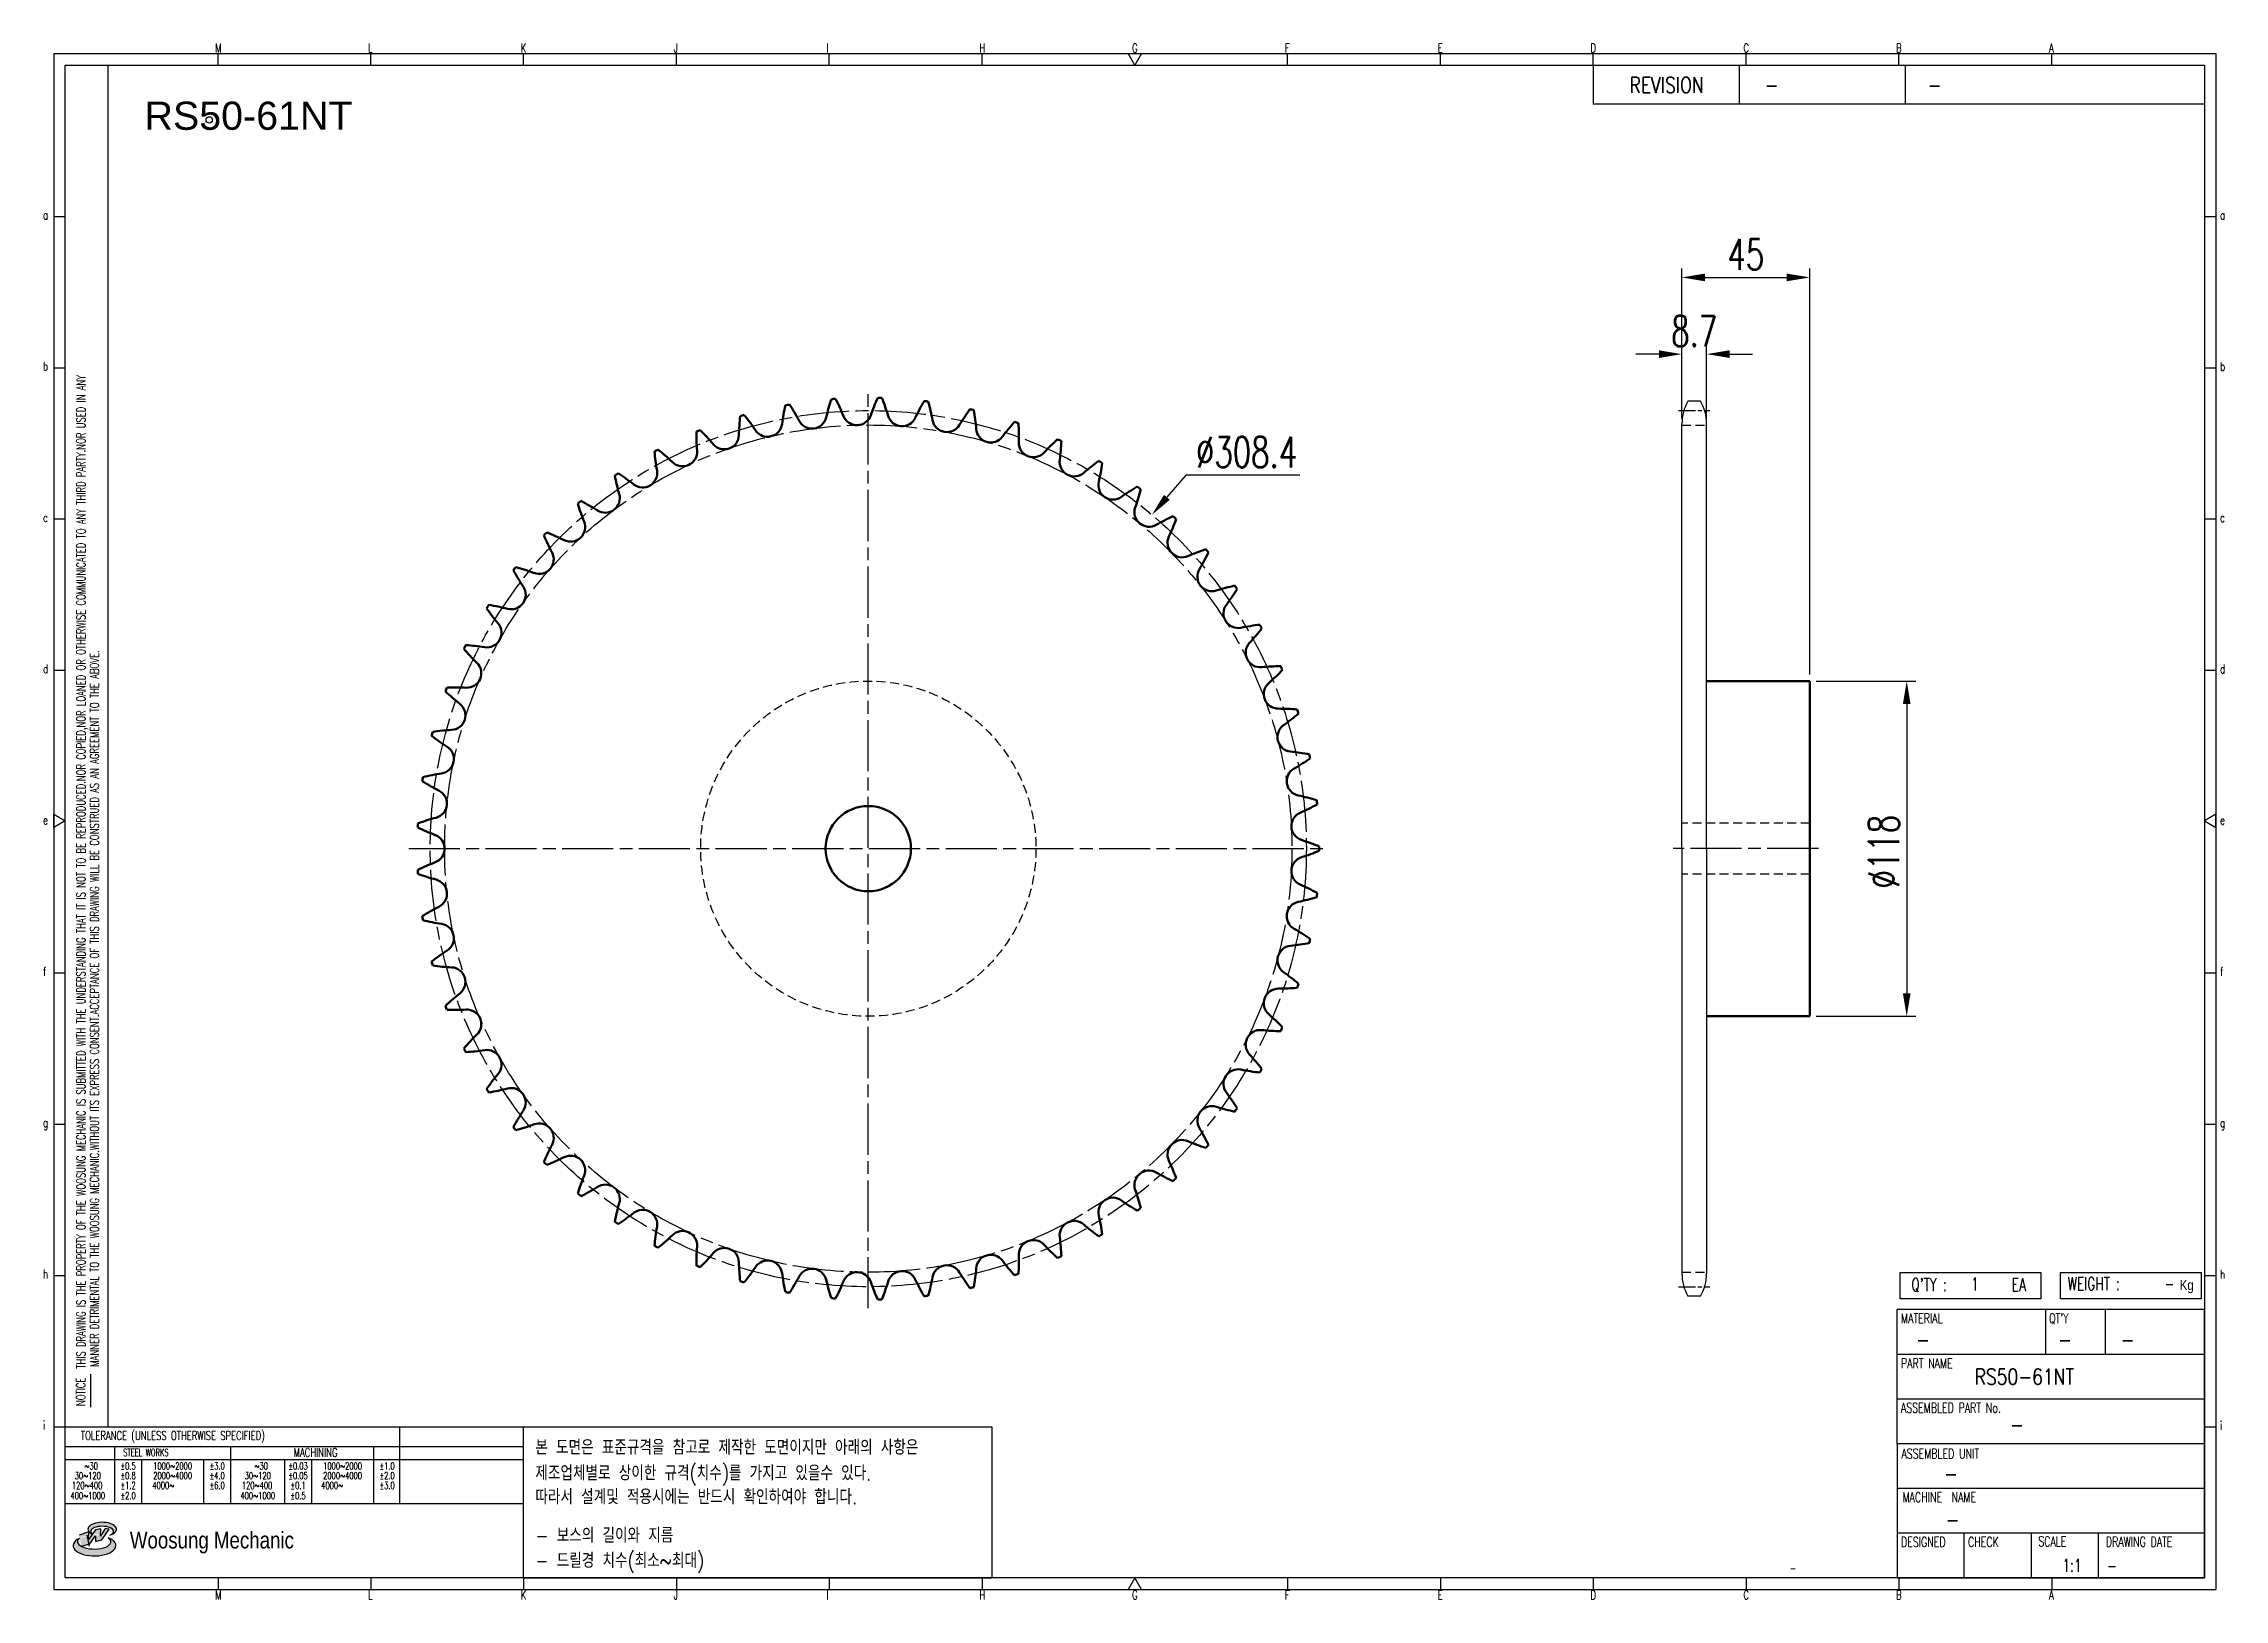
# Model space of a CAD drawing. Header units: millimetres. Extents: x 8306 to 9073, y 4748 to 5296.
import ezdxf
from ezdxf.enums import TextEntityAlignment as Align

# ---------------------------------------------------------------- set-up
doc = ezdxf.new("R2010")
doc.units = ezdxf.units.MM
for name, pattern in [('AM_ISO08W050', [18, 12, -1.5, 3, -1.5]), ('AM_ISO08W050x2', [9, 6, -0.75, 1.5, -0.75]), ('HIDDEN', [9.525, 6.35, -3.175])]:
    doc.linetypes.add(name, pattern=pattern)
for name, color, linetype, lineweight in [('20', 7, 'Continuous', 50), ('22', 30, 'AM_ISO08W050', 25), ('23', 40, 'AM_ISO08W050', 25), ('VIS', 7, 'Continuous', 50)]:
    doc.layers.add(name, color=color, linetype=linetype, lineweight=lineweight)
for name, color, linetype in [('HL', 2, 'HIDDEN'), ('S-DIM', 7, 'Continuous'), ('TITLE', 7, 'Continuous'), ('도면레이아웃', 7, 'Continuous')]:
    doc.layers.add(name, color=color, linetype=linetype)
doc.styles.add('HAN', font='ROMANS.shx', dxfattribs={"width": 0.7, "bigfont": 'whgtxt.shx'})
doc.styles.add('HKD_ST2', font='romans.shx', dxfattribs={"width": 0.7, "height": 4, "bigfont": '@extfont2.shx'})
doc.styles.add('HSG', font='SIMPLEX.shx', dxfattribs={"width": 0.7, "bigfont": 'HSG.shx'})
doc.styles.add('ROMANS', font='romans.shx', dxfattribs={"width": 0.7, "bigfont": 'whgtxt.shx'})
doc.styles.add('SLDTEXTSTYLE4', font='arial.ttf', dxfattribs={"width": 0.8})
doc.styles.get("Standard").update_dxf_attribs({"font": 'arial.ttf'})
doc.dimstyles.new('APP23', dxfattribs={"dimscale": 4.5, "dimtxt": 2.4, "dimasz": 1.8, "dimexe": 0.7, "dimexo": 0.5, "dimgap": 0.6, "dimtad": 1, "dimtoh": 1, "dimdec": 1, "dimrnd": 0.01, "dimzin": 9, "dimdsep": 46, "dimtxsty": 'HSG', "dimcen": 0, "dimclrd": 1, "dimclre": 1, "dimclrt": 256, "dimazin": 2, "dimtp": 1, "dimtm": 1, "dimtfac": 0.5, "dimtdec": 1, "dimtix": 1, "dimtofl": 0, "dimtmove": 0, "dimatfit": 3, "dimfxl": 0, "dimtvp": 1, "dimtolj": 2, "dimlwd": -1, "dimlwe": -1, "dimarcsym": 0})

# ---------------------------------------------------------------- blocks, each defined once
blk = doc.blocks.new('SUYWSHJH')
at = {"layer": '도면레이아웃'}
h = blk.add_hatch(color=10, dxfattribs=at)
h.paths.add_polyline_path([(1.544, 35.177), (1.554, 34.966), (1.779, 35.034), (2.054, 35.422), (1.908, 35.446), (1.728, 35.167), (1.741, 35.439), (1.547, 35.405), (1.292, 35.041), (1.295, 35.33), (0.943, 35.208), (1.03, 34.8), (1.336, 34.885)])
edge = h.paths.add_edge_path()
edge.add_ellipse((1.795, 35.421), major_axis=(-0.53, 0), ratio=0.487785, start_angle=122.36065, end_angle=403.39574)
edge.add_line((1.411, 35.244), (1.419, 35.261))
edge.add_ellipse((1.798, 35.344), major_axis=(-0.423, 0), ratio=0.444396, start_angle=131.58977, end_angle=386.19408, ccw=False)
edge = h.paths.add_edge_path()
edge.add_ellipse((1.512, 34.815), major_axis=(-0.793, 0), ratio=0.480113, start_angle=314.67633, end_angle=590.85213)
edge.add_ellipse((1.501, 34.958), major_axis=(-0.62, 0), ratio=0.43311, start_angle=331.7024, end_angle=574.42495, ccw=False)
for p, q in [((0, 90.118), (80.15, 90.118)), ((0, 90.118), (0, 33.191)), ((6.089, 89.693), (6.089, 90.118)), ((11.753, 89.693), (11.753, 90.118)), ((17.418, 89.693), (17.418, 90.118)), ((23.082, 89.693), (23.082, 90.118)), ((28.746, 89.693), (28.746, 90.118)), ((34.411, 89.693), (34.411, 90.118)), ((45.739, 89.693), (45.739, 90.118)), ((51.404, 89.693), (51.404, 90.118)), ((57.068, 89.693), (57.068, 90.118)), ((62.732, 89.693), (62.732, 90.118)), ((68.397, 89.693), (68.397, 90.118)), ((74.061, 89.693), (74.061, 90.118)), ((80.15, 90.118), (80.15, 33.191)), ((0, 84.085), (0.425, 84.085)), ((79.725, 84.085), (80.15, 84.085)), ((0, 78.478), (0.425, 78.478)), ((79.725, 78.478), (80.15, 78.478)), ((0, 72.87), (0.425, 72.87)), ((79.725, 72.87), (80.15, 72.87)), ((0, 67.262), (0.425, 67.262)), ((79.725, 67.262), (80.15, 67.262)), ((0, 56.047), (0.425, 56.047)), ((79.725, 56.047), (80.15, 56.047)), ((0, 50.439), (0.425, 50.439)), ((79.725, 50.439), (80.15, 50.439)), ((0, 44.832), (0.425, 44.832)), ((79.725, 44.832), (80.15, 44.832)), ((1.377, 39.947), (1.377, 41.174)), ((0, 39.224), (0.425, 39.224)), ((79.725, 39.224), (80.15, 39.224)), ((0, 33.191), (80.15, 33.191)), ((6.089, 33.616), (6.089, 33.191)), ((11.753, 33.616), (11.753, 33.191)), ((17.418, 33.616), (17.418, 33.191)), ((23.082, 33.616), (23.082, 33.191)), ((28.746, 33.616), (28.746, 33.191)), ((34.411, 33.616), (34.411, 33.191)), ((45.739, 33.616), (45.739, 33.191)), ((51.404, 33.616), (51.404, 33.191)), ((57.068, 33.616), (57.068, 33.191)), ((62.732, 33.616), (62.732, 33.191)), ((68.397, 33.616), (68.397, 33.191)), ((74.061, 33.616), (74.061, 33.191))]:
    blk.add_line(p, q)
at = {"color": 2}
for p, q in [((2.017, 39.224), (2.017, 89.693)), ((0.425, 39.224), (17.418, 39.224)), ((12.816, 39.224), (12.816, 36.382)), ((17.418, 33.616), (17.418, 39.224)), ((0.425, 38.487), (17.418, 38.487)), ((0.425, 38.012), (17.418, 38.012)), ((2.257, 38.487), (2.257, 36.382)), ((3.257, 38.012), (3.257, 36.382)), ((5.557, 38.012), (5.557, 36.382)), ((6.557, 38.5), (6.557, 36.382)), ((8.557, 38.012), (8.557, 36.382)), ((9.557, 38.026), (9.557, 36.382)), ((11.857, 38.487), (11.857, 36.382)), ((0.425, 36.382), (17.418, 36.382))]:
    blk.add_line(p, q, dxfattribs=at)
at = {"color": 6, "ltscale": 0.5}
for p, q in [((57.068, 89.693), (57.068, 88.246)), ((62.47, 89.693), (62.47, 88.246)), ((68.635, 89.693), (68.635, 88.246)), ((79.725, 88.246), (57.068, 88.246)), ((68.336, 38.59), (68.336, 43.563)), ((79.725, 43.563), (68.336, 43.563)), ((73.827, 43.563), (73.827, 41.905)), ((76.037, 43.563), (76.037, 41.905)), ((79.725, 38.59), (79.725, 43.563)), ((79.725, 41.905), (68.336, 41.905)), ((79.725, 40.248), (68.336, 40.248)), ((68.336, 38.59), (68.336, 33.616)), ((79.725, 38.59), (68.336, 38.59)), ((79.725, 33.616), (79.725, 38.59)), ((79.725, 36.932), (68.336, 36.932)), ((79.725, 35.274), (68.336, 35.274)), ((70.822, 33.616), (70.822, 35.274)), ((73.309, 33.616), (73.309, 35.274)), ((75.796, 33.616), (75.796, 35.274)), ((68.336, 33.616), (79.725, 33.616))]:
    blk.add_line(p, q, dxfattribs=at)
for points in [[(40.075, 89.693), (39.83, 90.118), (40.32, 90.118)], [(0.425, 89.693), (79.725, 89.693), (79.725, 33.616), (0.425, 33.616)], [(0.425, 61.679), (0, 61.433), (0, 61.924)], [(79.725, 61.679), (80.15, 61.433), (80.15, 61.924)], [(40.075, 33.616), (39.83, 33.191), (40.32, 33.191)]]:
    blk.add_lwpolyline(points, close=True)
at = {"layer": 'TITLE', "color": 20}
for p, q in [((68.449, 43.961), (68.449, 44.936)), ((68.449, 44.936), (73.654, 44.936)), ((73.654, 44.936), (73.654, 43.961)), ((74.39, 43.961), (74.39, 44.936)), ((74.39, 44.936), (79.595, 44.936)), ((79.595, 44.936), (79.595, 43.961)), ((73.654, 43.961), (68.449, 43.961)), ((79.595, 43.961), (74.39, 43.961))]:
    blk.add_line(p, q, dxfattribs=at)
at = {"layer": '도면레이아웃'}
for p, q in [((1.295, 35.33), (0.943, 35.208)), ((1.03, 34.8), (1.336, 34.885)), ((1.224, 35.208), (1.311, 34.8)), ((1.224, 35.208), (1.224, 35.208)), ((1.547, 35.405), (1.292, 35.041)), ((1.292, 35.041), (1.295, 35.33)), ((1.336, 34.885), (1.544, 35.177)), ((1.419, 35.261), (1.411, 35.244)), ((1.544, 35.177), (1.554, 34.966)), ((1.741, 35.439), (1.547, 35.405)), ((1.554, 34.966), (1.779, 35.034)), ((1.908, 35.446), (1.728, 35.167)), ((1.728, 35.167), (1.741, 35.439)), ((1.779, 35.034), (2.054, 35.422)), ((2.054, 35.422), (1.908, 35.446))]:
    blk.add_line(p, q, dxfattribs=at)
for centre, major_axis, ratio, start_param, end_param in [((1.795, 35.421), (-0.53, 0), 0.487785, 2.135596, 7.040584), ((1.512, 34.815), (-0.793, 0), 0.480113, 5.492138, 10.312315), ((1.501, 34.958), (-0.62, 0), 0.43311, 5.789299, 10.025607), ((1.798, 35.344), (-0.423, 0), 0.444396, 2.296675, 6.740358)]:
    blk.add_ellipse(centre, major_axis=major_axis, ratio=ratio, start_param=start_param, end_param=end_param, dxfattribs=at)
at = {"color": 4, "style": 'HKD_ST2', "width": 0.7}
for s, p in [('M', (5.988, 90.164)), ('L', (11.652, 90.164)), ('K', (17.316, 90.164)), ('J', (22.981, 90.164)), ('I', (28.645, 90.164)), ('H', (34.309, 90.164)), ('G', (39.974, 90.164)), ('F', (45.638, 90.164)), ('E', (51.302, 90.164)), ('D', (56.967, 90.164)), ('C', (62.631, 90.164)), ('B', (68.295, 90.164)), ('A', (73.96, 90.164)), ('a', (-0.395, 83.976)), ('a', (80.305, 83.97)), ('b', (-0.395, 78.368)), ('b', (80.305, 78.362)), ('c', (-0.395, 72.76)), ('c', (80.305, 72.754)), ('d', (-0.395, 67.153)), ('d', (80.305, 67.147)), ('e', (-0.395, 61.545)), ('e', (80.305, 61.539)), ('f', (-0.395, 55.937)), ('f', (80.305, 55.931)), ('g', (-0.395, 50.33)), ('g', (80.305, 50.324)), ('h', (-0.395, 44.722)), ('h', (80.305, 44.716)), ('i', (-0.395, 39.114)), ('i', (80.305, 39.108)), ('M', (5.988, 32.824)), ('L', (11.652, 32.824)), ('K', (17.316, 32.824)), ('J', (22.981, 32.824)), ('I', (28.645, 32.824)), ('H', (34.309, 32.824)), ('G', (39.974, 32.824)), ('F', (45.638, 32.824)), ('E', (51.302, 32.824)), ('D', (56.967, 32.824)), ('C', (62.631, 32.824)), ('B', (68.295, 32.824)), ('A', (73.96, 32.824))]:
    blk.add_text(s, height=0.326, dxfattribs=at).set_placement(p)
for s, height, style, width, p in [('REVISION', 0.5806, 'HAN', 0.8, (58.415, 88.664)), ('-', 0.581, 'HAN', 0.8, (63.426, 88.664)), ('-', 0.581, 'HAN', 0.8, (69.468, 88.664)), ("Q'TY : ", 0.4746, 'HKD_ST2', 0.7, (68.857, 44.253)), ('1', 0.475, 'HKD_ST2', 0.7, (71.071, 44.275)), ('EA', 0.4746, 'HKD_ST2', 0.7, (72.578, 44.253)), ('WEIGHT : ', 0.4746, 'HKD_ST2', 0.7, (74.65, 44.286)), ('-', 0.581, 'HAN', 0.8, (69.029, 42.157)), ('-', 0.581, 'HAN', 0.8, (74.289, 42.157)), ('-', 0.581, 'HAN', 0.8, (76.623, 42.157)), ('-', 0.581, 'HAN', 0.8, (72.515, 39.013)), ('-', 0.581, 'HAN', 0.8, (70.067, 37.189)), ('-', 0.581, 'HAN', 0.8, (70.126, 35.48)), ('1:1', 0.4746, 'HKD_ST2', 0.7, (74.458, 33.848)), ('-', 0.475, 'HKD_ST2', 0.7, (76.112, 33.837))]:
    blk.add_text(s, height=height, dxfattribs=dict(style=style, width=width)).set_placement(p)
at = {"color": 6, "style": 'HKD_ST2', "width": 0.7}
for s, p in [(' THIS DRAWING IS THE PROPERTY OF THE WOOSUNG MECHANIC IS SUBMITTED WITH THE UNDERSTANDING THAT IT IS NOT TO BE REPRODUCED.NOR COPIED,NOR LOANED OR OTHERWISE COMMUNICATED TO ANY THIRD PARTY.NOR USED IN ANY', (1.173, 41.217)), ('MANNER DETRIMENTAL TO THE WOOSUNG MECHANIC.WITHOUT ITS EXPRESS CONSENT.ACCEPTANCE OF THIS DRAWING WILL BE CONSTRUED AS AN AGREEMENT TO THE ABOVE.', (1.672, 41.447))]:
    blk.add_text(s, height=0.326266, rotation=90, dxfattribs=at).set_placement(p)
at = {"style": 'HKD_ST2', "width": 0.7}
blk.add_text('-', height=0.475, dxfattribs=at).set_placement((78.613, 44.286), align=Align.RIGHT)
at = {"color": 4, "style": 'HKD_ST2', "width": 0.7}
for s, height, p in [('MATERIAL', 0.3651, (68.474, 43.425)), ("QT'Y", 0.3651, (73.965, 43.425)), ('PART NAME', 0.3651, (68.474, 41.756)), ('ASSEMBLED PART No.', 0.36511, (68.474, 40.109)), ('ASSEMBLED UNIT', 0.36511, (68.49, 38.408)), ('MACHINE  NAME', 0.36511, (68.532, 36.794)), ('DESIGNED', 0.3651, (68.474, 35.136)), ('CHECK', 0.3651, (70.961, 35.136)), ('SCALE', 0.3651, (73.566, 35.153)), ('DRAWING DATE', 0.36511, (76.071, 35.141))]:
    blk.add_text(s, height=height, dxfattribs=at).set_placement(p, align=Align.TOP_LEFT)
at = {"style": 'HKD_ST2', "width": 0.7}
blk.add_text('NOTICE', height=0.3263, rotation=90, dxfattribs=at).set_placement((1.163, 39.988))
for s, height, style, width, p in [('TOLERANCE (UNLESS OTHERWISE SPECIFIED)', 0.32627, 'HKD_ST2', 0.7, (4.417, 38.896)), ('-', 0.326, 'ROMANS', 0.65, (64.469, 33.975))]:
    blk.add_text(s, height=height, dxfattribs=dict(style=style, width=width)).set_placement(p, align=Align.MIDDLE_CENTER)
at = {"color": 4, "style": 'HKD_ST2', "width": 0.7}
for s, height, p in [('STEEL WORKS', 0.26101, (3.416, 38.268)), ('MACHINING', 0.3263, (9.707, 38.27)), ('%%P0.5', 0.261, (2.757, 37.762)), ('%%P0.8', 0.261, (2.757, 37.411)), ('%%P3.0', 0.261, (6.057, 37.762)), ('%%P4.0', 0.261, (6.057, 37.411)), ('%%P0.03', 0.261, (9.057, 37.762)), ('%%P0.05', 0.261, (9.057, 37.411)), ('%%P1.0', 0.261, (12.357, 37.762)), ('%%P2.0', 0.261, (12.357, 37.411)), ('%%P1.2', 0.261, (2.757, 37.045)), ('%%P2.0', 0.261, (2.757, 36.67)), ('%%P6.0', 0.261, (6.057, 37.045)), ('%%P0.1', 0.261, (9.057, 37.045)), ('%%P0.5', 0.261, (9.057, 36.67)), ('%%P3.0', 0.261, (12.357, 37.045))]:
    blk.add_text(s, height=height, dxfattribs=at).set_placement(p, align=Align.MIDDLE)
for s, height, p in [('30%%126120', 0.261, (1.263, 37.411)), ('%%12630', 0.261, (1.389, 37.762)), ('2000%%1264000', 0.26101, (4.407, 37.411)), ('1000%%1262000', 0.26101, (4.407, 37.762)), ('30%%126120', 0.261, (7.563, 37.411)), ('%%12630', 0.261, (7.689, 37.762)), ('2000%%1264000', 0.26101, (10.707, 37.411)), ('1000%%1262000', 0.26101, (10.707, 37.762)), ('400%%1261000', 0.26101, (1.263, 36.67)), ('120%%126400', 0.26101, (1.237, 37.045)), ('4000%%126', 0.261, (4.061, 37.045)), ('400%%1261000', 0.26101, (7.563, 36.67)), ('120%%126400', 0.26101, (7.537, 37.045)), ('4000%%126', 0.261, (10.321, 37.045))]:
    blk.add_text(s, height=height, dxfattribs=at).set_placement(p, align=Align.MIDDLE_CENTER)
at = {"color": 1, "style": 'SLDTEXTSTYLE4', "width": 0.8}
blk.add_text('Woosung Mechanic', height=0.61957, dxfattribs=at).set_placement((2.822, 34.711))
at = {"layer": 'TITLE', "width": 0.8}
blk.add_text('Kg', height=0.3789, dxfattribs=at).set_placement((78.807, 44.286))
blk = doc.blocks.new('*D556')
at = {"layer": 'Defpoints', "color": 0, "transparency": 16777216}
for p in [(8695.99, 5129.99), (8496.29, 4895)]:
    blk.add_point(p, dxfattribs=at)
at = {"layer": 'S-DIM', "color": 1, "transparency": 16777216}
for p, q in [((8707.87, 5143.97), (8701.24, 5136.16)), ((8748.01, 5143.97), (8707.87, 5143.97))]:
    blk.add_line(p, q, dxfattribs=at)
blk.add_solid([(8700.21, 5137.04), (8702.26, 5135.29), (8695.99, 5129.99)], dxfattribs=at)
at = {"layer": 'S-DIM', "transparency": 16777216, "insert": (8729.29, 5152.07), "char_height": 10.8, "attachment_point": 5, "style": 'HSG'}
blk.add_mtext('\\A2;∅308.4', dxfattribs=at)
blk = doc.blocks.new('*D553')
at = {"layer": 'Defpoints', "color": 0, "transparency": 16777216}
for p in [(8891.22, 5186.55), (8882.52, 5161.6), (8891.22, 5161.6)]:
    blk.add_point(p, dxfattribs=at)
at = {"layer": 'S-DIM', "color": 1, "transparency": 16777216}
for p, q in [((8882.52, 5163.85), (8882.52, 5189.7)), ((8891.22, 5163.85), (8891.22, 5189.7)), ((8874.42, 5186.55), (8866.32, 5186.55)), ((8899.32, 5186.55), (8907.42, 5186.55))]:
    blk.add_line(p, q, dxfattribs=at)
for points in [[(8874.42, 5187.9), (8874.42, 5185.2), (8882.52, 5186.55)], [(8899.32, 5187.9), (8899.32, 5185.2), (8891.22, 5186.55)]]:
    blk.add_solid(points, dxfattribs=at)
at = {"layer": 'S-DIM', "transparency": 16777216, "insert": (8886.87, 5194.65), "char_height": 10.8, "attachment_point": 5, "style": 'HSG'}
blk.add_mtext('\\A2;8.7', dxfattribs=at)
blk = doc.blocks.new('*D554')
at = {"layer": 'Defpoints', "color": 0, "transparency": 16777216}
for p in [(8927.52, 5213.55), (8882.52, 5161.6), (8927.52, 5071.5)]:
    blk.add_point(p, dxfattribs=at)
at = {"layer": 'S-DIM', "color": 1, "transparency": 16777216}
for p, q in [((8882.52, 5163.85), (8882.52, 5216.7)), ((8890.62, 5213.55), (8919.42, 5213.55)), ((8927.52, 5073.75), (8927.52, 5216.7))]:
    blk.add_line(p, q, dxfattribs=at)
for points in [[(8890.62, 5214.9), (8890.62, 5212.2), (8882.52, 5213.55)], [(8919.42, 5214.9), (8919.42, 5212.2), (8927.52, 5213.55)]]:
    blk.add_solid(points, dxfattribs=at)
at = {"layer": 'S-DIM', "transparency": 16777216, "insert": (8905.02, 5221.65), "char_height": 10.8, "attachment_point": 5, "style": 'HSG'}
blk.add_mtext('\\A2;45', dxfattribs=at)
blk = doc.blocks.new('*D555')
at = {"layer": 'Defpoints', "color": 0, "transparency": 16777216}
for p in [(8927.52, 5071.5), (8927.52, 4953.5), (8961.65, 4953.5)]:
    blk.add_point(p, dxfattribs=at)
at = {"layer": 'S-DIM', "color": 1, "transparency": 16777216}
for p, q in [((8929.77, 5071.5), (8964.8, 5071.5)), ((8961.65, 5063.4), (8961.65, 4961.6)), ((8929.77, 4953.5), (8964.8, 4953.5))]:
    blk.add_line(p, q, dxfattribs=at)
for points in [[(8960.3, 5063.4), (8963, 5063.4), (8961.65, 5071.5)], [(8960.3, 4961.6), (8963, 4961.6), (8961.65, 4953.5)]]:
    blk.add_solid(points, dxfattribs=at)
at = {"layer": 'S-DIM', "transparency": 16777216, "insert": (8953.55, 5011.42), "char_height": 10.8, "attachment_point": 5, "rotation": 90, "style": 'HSG'}
blk.add_mtext('\\A2;%%c118', dxfattribs=at)

msp = doc.modelspace()

# ---------------------------------------------------------------- linework, layer by layer
for p, q in [((8889.09, 5170), (8884.65, 5170)), ((8882.52, 5012.5), (8882.52, 5162.06)), ((8891.22, 5012.5), (8891.22, 5162.06)), ((8882.52, 5012.5), (8882.52, 4862.93)), ((8891.22, 5012.5), (8891.22, 4862.93)), ((8889.09, 4855), (8884.65, 4855))]:
    msp.add_line(p, q)
at = {"color": 4}
msp.add_lwpolyline([(8474.83, 4809.04), (8639.67, 4809.04), (8639.67, 4755.79), (8474.83, 4755.79)], close=True, dxfattribs=at)
msp.add_circle((8364.19, 5268.96), 1.15)
for centre, start, end in [((8898.39, 5162.06), 150, 180), ((8875.35, 5162.06), 0, 30), ((8898.39, 4862.93), 180, 210), ((8875.35, 4862.93), 330, 0)]:
    msp.add_arc(centre, 15.87, start, end)
at = {"layer": '20'}
msp.add_circle((8596.14, 5012.5), 15, dxfattribs=at)
for centre, radius, start, end in [((8641.96, 5151.98), 76.81, 167.54722, 172.54098), ((8596.14, 5012.5), 158.75, 100.06277, 100.59297), ((8504.07, 5126.85), 76.81, 28.11475, 33.10852), ((8656.06, 5146.52), 76.81, 161.64558, 166.63934), ((8596.14, 5012.5), 158.75, 94.16113, 94.69133), ((8516.31, 5135.71), 76.81, 22.21311, 27.20688), ((8669.52, 5139.65), 76.81, 155.74394, 160.7377), ((8596.14, 5012.5), 158.75, 88.25949, 88.78969), ((8529.4, 5143.26), 76.81, 16.31148, 21.30524), ((8682.21, 5131.43), 76.81, 149.8423, 154.83607), ((8596.14, 5012.5), 158.75, 82.35785, 82.88805), ((8543.2, 5149.43), 76.81, 10.40984, 15.4036), ((8693.98, 5121.95), 76.81, 143.94066, 148.93443), ((8596.14, 5012.5), 158.75, 76.45621, 76.98641), ((8557.56, 5154.15), 76.81, 4.5082, 9.50196), ((8612.46, 5158.4), 76.81, 179.3505, 184.34426), ((8596.14, 5012.5), 158.75, 111.86605, 112.39625), ((8482.62, 5105.59), 76.81, 39.91803, 44.9118), ((8627.38, 5155.95), 76.81, 173.44886, 178.44262), ((8596.14, 5012.5), 158.75, 105.96441, 106.49461), ((8492.8, 5116.77), 76.81, 34.01639, 39.01016), ((8560.71, 5162.61), 5.13, 214.01639, 352.54098), ((8576.34, 5165.46), 5.13, 208.11475, 346.63934), ((8592.17, 5166.69), 5.13, 202.21311, 340.7377), ((8608.05, 5166.28), 5.13, 196.31148, 334.83607), ((8623.79, 5164.24), 5.13, 190.40984, 328.93443), ((8639.25, 5160.59), 5.13, 184.5082, 323.03279), ((8704.72, 5111.31), 76.81, 138.03902, 143.03279), ((8596.14, 5012.5), 158.75, 70.55457, 71.08477), ((8572.33, 5157.37), 76.81, 358.60656, 3.60032), ((8596.14, 5012.5), 158.75, 117.76769, 118.29789), ((8597.37, 5159.3), 76.81, 185.25213, 190.2459), ((8473.65, 5093.43), 76.81, 45.81967, 50.81344), ((8530.76, 5152.19), 5.13, 225.81967, 4.34426), ((8545.47, 5158.17), 5.13, 219.91803, 358.44262), ((8654.25, 5155.37), 5.13, 178.60656, 317.13115), ((8714.3, 5099.63), 76.81, 132.13738, 137.13115), ((8596.14, 5012.5), 158.75, 64.65293, 65.18313), ((8587.35, 5159.05), 76.81, 352.70492, 357.69869), ((8596.14, 5012.5), 158.75, 123.66932, 124.19953), ((8582.27, 5158.65), 76.81, 191.15377, 196.14754), ((8465.98, 5080.4), 76.81, 51.72131, 56.71508), ((8516.74, 5144.73), 5.13, 231.72131, 10.2459), ((8668.63, 5148.64), 5.13, 172.70492, 311.22951), ((8722.64, 5087.02), 76.81, 126.23574, 131.22951), ((8596.14, 5012.5), 158.75, 58.75129, 59.2815), ((8602.47, 5159.17), 76.81, 346.80328, 351.79705), ((8503.56, 5135.86), 5.13, 237.62295, 16.14754), ((8682.25, 5140.47), 5.13, 166.80328, 305.32787), ((8729.63, 5073.61), 76.81, 120.3341, 125.32787), ((8617.52, 5157.74), 76.81, 340.90164, 345.89541), ((8596.14, 5012.5), 158.75, 52.84965, 53.37986), ((8491.37, 5125.69), 5.13, 243.52459, 22.04918), ((8596.14, 5012.5), 158.75, 129.57096, 130.10117), ((8567.32, 5156.45), 76.81, 197.05541, 202.04918), ((8459.69, 5066.66), 76.81, 57.62295, 62.61672), ((8694.95, 5130.93), 5.13, 160.90164, 299.42623), ((8735.2, 5059.56), 76.81, 114.43246, 119.42623), ((8632.34, 5154.78), 76.81, 335, 339.99377), ((8596.14, 5012.5), 158.75, 46.94801, 47.47822), ((8596.14, 5012.5), 158.75, 135.4726, 136.00281), ((8552.67, 5152.72), 76.81, 202.95705, 207.95082), ((8454.84, 5052.34), 76.81, 63.52459, 68.51836), ((8706.6, 5120.15), 5.13, 155, 293.52459), ((8480.29, 5114.32), 5.13, 249.42623, 27.95082), ((8739.31, 5045.02), 76.81, 108.53082, 113.52459), ((8646.78, 5150.3), 76.81, 329.09836, 334.09213), ((8596.14, 5012.5), 158.75, 41.04637, 41.57658), ((8470.43, 5101.87), 5.13, 255.32787, 33.85246), ((8596.14, 5012.5), 158.75, 141.37424, 141.90445), ((8538.48, 5147.51), 76.81, 208.85869, 213.85246), ((8451.49, 5037.6), 76.81, 69.42623, 74.42), ((8717.09, 5108.22), 5.13, 149.09836, 287.62295), ((8741.89, 5030.12), 76.81, 102.62918, 107.62295), ((8596.14, 5012.5), 158.75, 35.14473, 35.67494), ((8596.14, 5012.5), 158.75, 147.27588, 147.80609), ((8524.9, 5140.87), 76.81, 214.76033, 219.7541), ((8449.68, 5022.6), 76.81, 75.32787, 80.32164), ((8726.29, 5095.28), 5.13, 143.19672, 281.72131), ((8660.68, 5144.36), 76.81, 323.19672, 328.19049), ((8461.91, 5088.47), 5.13, 261.22951, 39.7541), ((8742.93, 5015.04), 76.81, 96.72754, 101.72131), ((8673.89, 5137.03), 76.81, 317.29508, 322.28885), ((8596.14, 5012.5), 158.75, 29.2431, 29.7733), ((8596.14, 5012.5), 158.75, 153.17752, 153.70772), ((8512.08, 5132.86), 76.81, 220.66197, 225.65574), ((8449.41, 5007.48), 76.81, 81.22951, 86.22328), ((8734.11, 5081.46), 5.13, 137.29508, 275.81967), ((8454.81, 5074.26), 5.13, 267.13115, 45.65574), ((8742.42, 4999.94), 76.81, 90.82591, 95.81967), ((8686.29, 5128.38), 76.81, 311.39344, 316.38721), ((8596.14, 5012.5), 158.75, 23.34146, 23.87166), ((8596.14, 5012.5), 158.75, 159.07916, 159.60936), ((8500.15, 5123.58), 76.81, 226.56361, 231.55738), ((8450.71, 4992.42), 76.81, 87.13115, 92.12491), ((8740.47, 5066.9), 5.13, 131.39344, 269.91803), ((8449.21, 5059.4), 5.13, 273.03279, 51.55738), ((8740.35, 4984.96), 76.81, 84.92427, 89.91803), ((8697.72, 5118.49), 76.81, 305.4918, 310.48557), ((8596.14, 5012.5), 158.75, 17.43982, 17.97002), ((8596.14, 5012.5), 158.75, 164.9808, 165.511), ((8489.24, 5113.12), 76.81, 232.46525, 237.45902), ((8453.54, 4977.58), 76.81, 93.03279, 98.02655), ((8745.3, 5051.78), 5.13, 125.4918, 264.01639), ((8445.16, 5044.05), 5.13, 278.93443, 57.45902), ((8736.76, 4970.28), 76.81, 79.02263, 84.01639), ((8708.08, 5107.49), 76.81, 299.59016, 304.58393), ((8596.14, 5012.5), 158.75, 11.53818, 12.06838), ((8596.14, 5012.5), 158.75, 170.88244, 171.41264), ((8479.46, 5101.6), 76.81, 238.36689, 243.36066), ((8457.89, 4963.1), 76.81, 98.93443, 103.92819), ((8748.55, 5036.23), 5.13, 119.59016, 258.11475), ((8442.72, 5028.35), 5.13, 284.83607, 63.36066), ((8731.67, 4956.05), 76.81, 73.12099, 78.11475), ((8717.26, 5095.47), 76.81, 293.68852, 298.68229), ((8596.14, 5012.5), 158.75, 5.63654, 6.16674), ((8596.14, 5012.5), 158.75, 176.78408, 177.31428), ((8463.7, 4949.15), 76.81, 104.83607, 109.82983), ((8750.18, 5020.44), 5.13, 113.68852, 252.21311), ((8470.92, 5089.13), 76.81, 244.26853, 249.2623), ((8441.9, 5012.5), 5.13, 290.7377, 69.2623), ((8725.15, 4942.41), 76.81, 67.21935, 72.21311), ((8596.14, 5012.5), 158.75, 359.7349, 0.2651), ((8470.92, 4935.86), 76.81, 110.7377, 115.73147), ((8596.14, 5012.5), 158.75, 182.68572, 183.21592), ((8750.18, 5004.56), 5.13, 107.78689, 246.31148), ((8725.15, 5082.58), 76.81, 287.78689, 292.78065), ((8463.7, 5075.85), 76.81, 250.17017, 255.16393), ((8442.72, 4996.64), 5.13, 296.63934, 75.16393), ((8717.26, 4929.52), 76.81, 61.31771, 66.31148), ((8479.46, 4923.39), 76.81, 116.63934, 121.63311), ((8748.55, 4988.76), 5.13, 101.88525, 240.40984), ((8731.67, 5068.94), 76.81, 281.88525, 286.87901), ((8596.14, 5012.5), 158.75, 353.83326, 354.36346), ((8596.14, 5012.5), 158.75, 188.58736, 189.11756), ((8457.89, 5061.89), 76.81, 256.07181, 261.06557), ((8445.16, 4980.95), 5.13, 302.54098, 81.06557), ((8708.08, 4917.51), 76.81, 55.41607, 60.40984), ((8489.24, 4911.87), 76.81, 122.54098, 127.53475), ((8745.3, 4973.22), 5.13, 95.98361, 234.5082), ((8736.76, 5054.71), 76.81, 275.98361, 280.97737), ((8596.14, 5012.5), 158.75, 347.93162, 348.46182), ((8596.14, 5012.5), 158.75, 194.489, 195.0192), ((8453.54, 5047.41), 76.81, 261.97345, 266.96721), ((8449.21, 4965.59), 5.13, 308.44262, 86.96721), ((8697.72, 4906.5), 76.81, 49.51443, 54.5082), ((8500.15, 4901.41), 76.81, 128.44262, 133.43639), ((8740.47, 4958.09), 5.13, 90.08197, 228.60656), ((8740.35, 5040.03), 76.81, 270.08197, 275.07573), ((8596.14, 5012.5), 158.75, 342.02998, 342.56018), ((8596.14, 5012.5), 158.75, 200.39064, 200.92084), ((8450.71, 5032.57), 76.81, 267.87509, 272.86885), ((8454.81, 4950.73), 5.13, 314.34426, 92.86885), ((8686.29, 4896.62), 76.81, 43.61279, 48.60656), ((8512.08, 4892.13), 76.81, 134.34426, 139.33803), ((8734.11, 4943.54), 5.13, 84.18033, 222.70492), ((8742.42, 5025.05), 76.81, 264.18033, 269.17409), ((8596.14, 5012.5), 158.75, 336.12834, 336.65854), ((8596.14, 5012.5), 158.75, 206.29228, 206.82248), ((8449.41, 5017.51), 76.81, 273.77672, 278.77049), ((8461.91, 4936.52), 5.13, 320.2459, 98.77049), ((8673.89, 4887.96), 76.81, 37.71115, 42.70492), ((8524.9, 4884.12), 76.81, 140.2459, 145.23967), ((8596.14, 5012.5), 158.75, 212.19391, 212.72412), ((8449.68, 5002.39), 76.81, 279.67836, 284.67213), ((8470.43, 4923.13), 5.13, 326.14754, 104.67213), ((8726.29, 4929.72), 5.13, 78.27869, 216.80328), ((8742.93, 5009.95), 76.81, 258.27869, 263.27246), ((8596.14, 5012.5), 158.75, 330.2267, 330.7569), ((8538.48, 4877.48), 76.81, 146.14754, 151.14131), ((8717.09, 4916.77), 5.13, 72.37705, 210.90164), ((8741.89, 4994.87), 76.81, 252.37705, 257.37082), ((8660.68, 4880.63), 76.81, 31.80951, 36.80328), ((8596.14, 5012.5), 158.75, 324.32506, 324.85527), ((8596.14, 5012.5), 158.75, 218.09555, 218.62576), ((8451.49, 4987.39), 76.81, 285.58, 290.57377), ((8480.29, 4910.67), 5.13, 332.04918, 110.57377), ((8646.78, 4874.69), 76.81, 25.90787, 30.90164), ((8552.67, 4872.27), 76.81, 152.04918, 157.04295), ((8706.6, 4904.84), 5.13, 66.47541, 205), ((8739.31, 4979.97), 76.81, 246.47541, 251.46918), ((8596.14, 5012.5), 158.75, 318.42342, 318.95363), ((8596.14, 5012.5), 158.75, 223.99719, 224.5274), ((8454.84, 4972.65), 76.81, 291.48164, 296.47541), ((8491.37, 4899.3), 5.13, 337.95082, 116.47541), ((8567.32, 4868.54), 76.81, 157.95082, 162.94459), ((8694.95, 4894.06), 5.13, 60.57377, 199.09836), ((8735.2, 4965.43), 76.81, 240.57377, 245.56754), ((8632.34, 4870.21), 76.81, 20.00623, 25), ((8596.14, 5012.5), 158.75, 229.89883, 230.42904), ((8459.69, 4958.33), 76.81, 297.38328, 302.37705), ((8503.56, 4889.13), 5.13, 343.85246, 122.37705), ((8682.25, 4884.53), 5.13, 54.67213, 193.19672), ((8617.52, 4867.25), 76.81, 14.10459, 19.09836), ((8596.14, 5012.5), 158.75, 312.52178, 313.05199), ((8582.27, 4866.34), 76.81, 163.85246, 168.84623), ((8465.98, 4944.59), 76.81, 303.28492, 308.27869), ((8516.74, 4880.26), 5.13, 349.7541, 128.27869), ((8602.47, 4865.82), 76.81, 8.20295, 13.19672), ((8729.63, 4951.38), 76.81, 234.67213, 239.6659), ((8596.14, 5012.5), 158.75, 306.62014, 307.15035), ((8596.14, 5012.5), 158.75, 235.80047, 236.33068), ((8597.37, 4865.69), 76.81, 169.7541, 174.74787), ((8473.65, 4931.56), 76.81, 309.18656, 314.18033), ((8530.76, 4872.8), 5.13, 355.65574, 134.18033), ((8654.25, 4869.62), 5.13, 42.86885, 181.39344), ((8668.63, 4876.35), 5.13, 48.77049, 187.29508), ((8587.35, 4865.95), 76.81, 2.30131, 7.29508), ((8722.64, 4937.98), 76.81, 228.77049, 233.76426), ((8596.14, 5012.5), 158.75, 300.7185, 301.24871), ((8596.14, 5012.5), 158.75, 241.70211, 242.23231), ((8612.46, 4866.59), 76.81, 175.65574, 180.6495), ((8482.62, 4919.4), 76.81, 315.0882, 320.08197), ((8545.47, 4866.82), 5.13, 1.55738, 140.08197), ((8627.38, 4869.04), 76.81, 181.55738, 186.55114), ((8560.71, 4862.38), 5.13, 7.45902, 145.98361), ((8639.25, 4864.4), 5.13, 36.96721, 175.4918), ((8704.72, 4913.68), 76.81, 216.96721, 221.96098), ((8572.33, 4867.63), 76.81, 356.39968, 1.39344), ((8714.3, 4925.36), 76.81, 222.86885, 227.86262), ((8596.14, 5012.5), 158.75, 294.81687, 295.34707), ((8596.14, 5012.5), 158.75, 247.60375, 248.13395), ((8596.14, 5012.5), 158.75, 253.50539, 254.03559), ((8492.8, 4908.22), 76.81, 320.98984, 325.98361), ((8641.96, 4873.02), 76.81, 187.45902, 192.45278), ((8504.07, 4898.15), 76.81, 326.89148, 331.88525), ((8576.34, 4859.53), 5.13, 13.36066, 151.88525), ((8656.06, 4878.47), 76.81, 193.36066, 198.35442), ((8516.31, 4889.28), 76.81, 332.79312, 337.78689), ((8592.17, 4858.31), 5.13, 19.2623, 157.78689), ((8669.52, 4885.34), 76.81, 199.2623, 204.25606), ((8529.4, 4881.73), 76.81, 338.69476, 343.68852), ((8608.05, 4858.72), 5.13, 25.16393, 163.68852), ((8682.21, 4893.56), 76.81, 205.16393, 210.1577), ((8543.2, 4875.56), 76.81, 344.5964, 349.59016), ((8623.79, 4860.75), 5.13, 31.06557, 169.59016), ((8693.98, 4903.04), 76.81, 211.06557, 216.05934), ((8557.56, 4870.84), 76.81, 350.49804, 355.4918), ((8596.14, 5012.5), 158.75, 288.91523, 289.44543), ((8596.14, 5012.5), 158.75, 259.40703, 259.93723), ((8596.14, 5012.5), 158.75, 265.30867, 265.83887), ((8596.14, 5012.5), 158.75, 271.21031, 271.74051), ((8596.14, 5012.5), 158.75, 277.11195, 277.64215), ((8596.14, 5012.5), 158.75, 283.01359, 283.54379)]:
    msp.add_arc(centre, radius, start, end, dxfattribs=at)
at = {"layer": '22', "linetype": 'AM_ISO08W050x2'}
for p, q in [((8881.34, 5166.69), (8892.4, 5166.69)), ((8881.34, 4858.31), (8892.4, 4858.31))]:
    msp.add_line(p, q, dxfattribs=at)
at = {"layer": '23', "color": 4, "linetype": 'AM_ISO08W050x2', "ltscale": 3}
for p, q in [((8596.14, 4850.75), (8596.14, 5174.24)), ((8434.39, 5012.5), (8757.89, 5012.5)), ((8930.55, 5012.5), (8879.49, 5012.5))]:
    msp.add_line(p, q, dxfattribs=at)
for radius in [154.19, 149.11]:
    msp.add_circle((8596.14, 5012.5), radius, dxfattribs=at)
at = {"layer": 'HL', "ltscale": 0.5}
for p, q in [((8882.52, 5161.6), (8891.22, 5161.6)), ((8927.52, 5021.5), (8882.52, 5021.5)), ((8927.52, 5003.5), (8882.52, 5003.5)), ((8882.52, 4863.39), (8891.22, 4863.39))]:
    msp.add_line(p, q, dxfattribs=at)
msp.add_circle((8596.14, 5012.5), 59, dxfattribs=at)
at = {"layer": 'VIS'}
for p, q in [((8927.52, 5071.5), (8891.22, 5071.5)), ((8927.52, 5071.5), (8927.52, 4953.5)), ((8927.52, 4953.5), (8891.22, 4953.5))]:
    msp.add_line(p, q, dxfattribs=at)

# ---------------------------------------------------------------- block references
at = {"xscale": 9.49539871366783, "yscale": 9.49539871366783, "zscale": 9.49539871366783}
msp.add_blockref('SUYWSHJH', (8309.44, 4436.6), dxfattribs=at)

# ---------------------------------------------------------------- texts
at = {"color": 2}
msp.add_text('RS50-61NT', height=9.921, dxfattribs=at).set_placement((8341.41, 5265.5))
at = {"style": 'HAN', "width": 0.8}
msp.add_text('RS50-61NT', height=5.513, dxfattribs=at).set_placement((8985.58, 4823.87))
at = {"color": 4, "style": 'HAN', "width": 0.8}
for s, p in [('본 도면은 표준규격을 참고로 제작한 도면이지만 아래의 사항은', (8478.96, 4799.19)), ('제조업체별로 상이한 규격(치수)를 가지고 있을수 있다.', (8478.96, 4790.14)), ('따라서 설계및 적용시에는 반드시 확인하여야 합니다.', (8478.96, 4781.75)), ('- 보스의 길이와 지름', (8478.96, 4768.22)), ('- 드릴경 치수(최소~최대)', (8478.96, 4759.34))]:
    msp.add_text(s, height=5.2164, dxfattribs=at).set_placement(p)

# ---------------------------------------------------------------- dimensions: what is measured, and where the dimension line sits
at = {"layer": 'S-DIM'}
dim = msp.add_linear_dim(base=(8927.52, 5213.55), p1=(8882.52, 5161.6), p2=(8927.52, 5071.5), dimstyle='APP23', dxfattribs=at)
dim.commit()
dim.dimension.update_dxf_attribs({"geometry": '*D554', "text_midpoint": (8905.02, 5221.65)})
dim = msp.add_linear_dim(base=(8891.22, 5186.55), p1=(8882.52, 5161.6), p2=(8891.22, 5161.6), dimstyle='APP23', dxfattribs=at)
dim.commit()
dim.dimension.update_dxf_attribs({"geometry": '*D553', "text_midpoint": (8886.87, 5186.55), "dimtype": 160})
at = {"layer": 'S-DIM', "color": 3}
dim = msp.add_diameter_dim_2p(p1=(8496.29, 4895), p2=(8695.99, 5129.99), dimstyle='APP23', dxfattribs=at)
dim.commit()
dim.dimension.update_dxf_attribs({"geometry": '*D556', "text_midpoint": (8729.29, 5143.97), "dimtype": 163})
at = {"layer": 'S-DIM'}
dim = msp.add_linear_dim(base=(8961.65, 4953.5), p1=(8927.52, 5071.5), p2=(8927.52, 4953.5), angle=90, text='%%c<>', dimstyle='APP23', dxfattribs=at)
dim.commit()
dim.dimension.update_dxf_attribs({"geometry": '*D555', "text_midpoint": (8961.65, 5011.42), "dimtype": 160})

doc.saveas('drawing.dxf')
